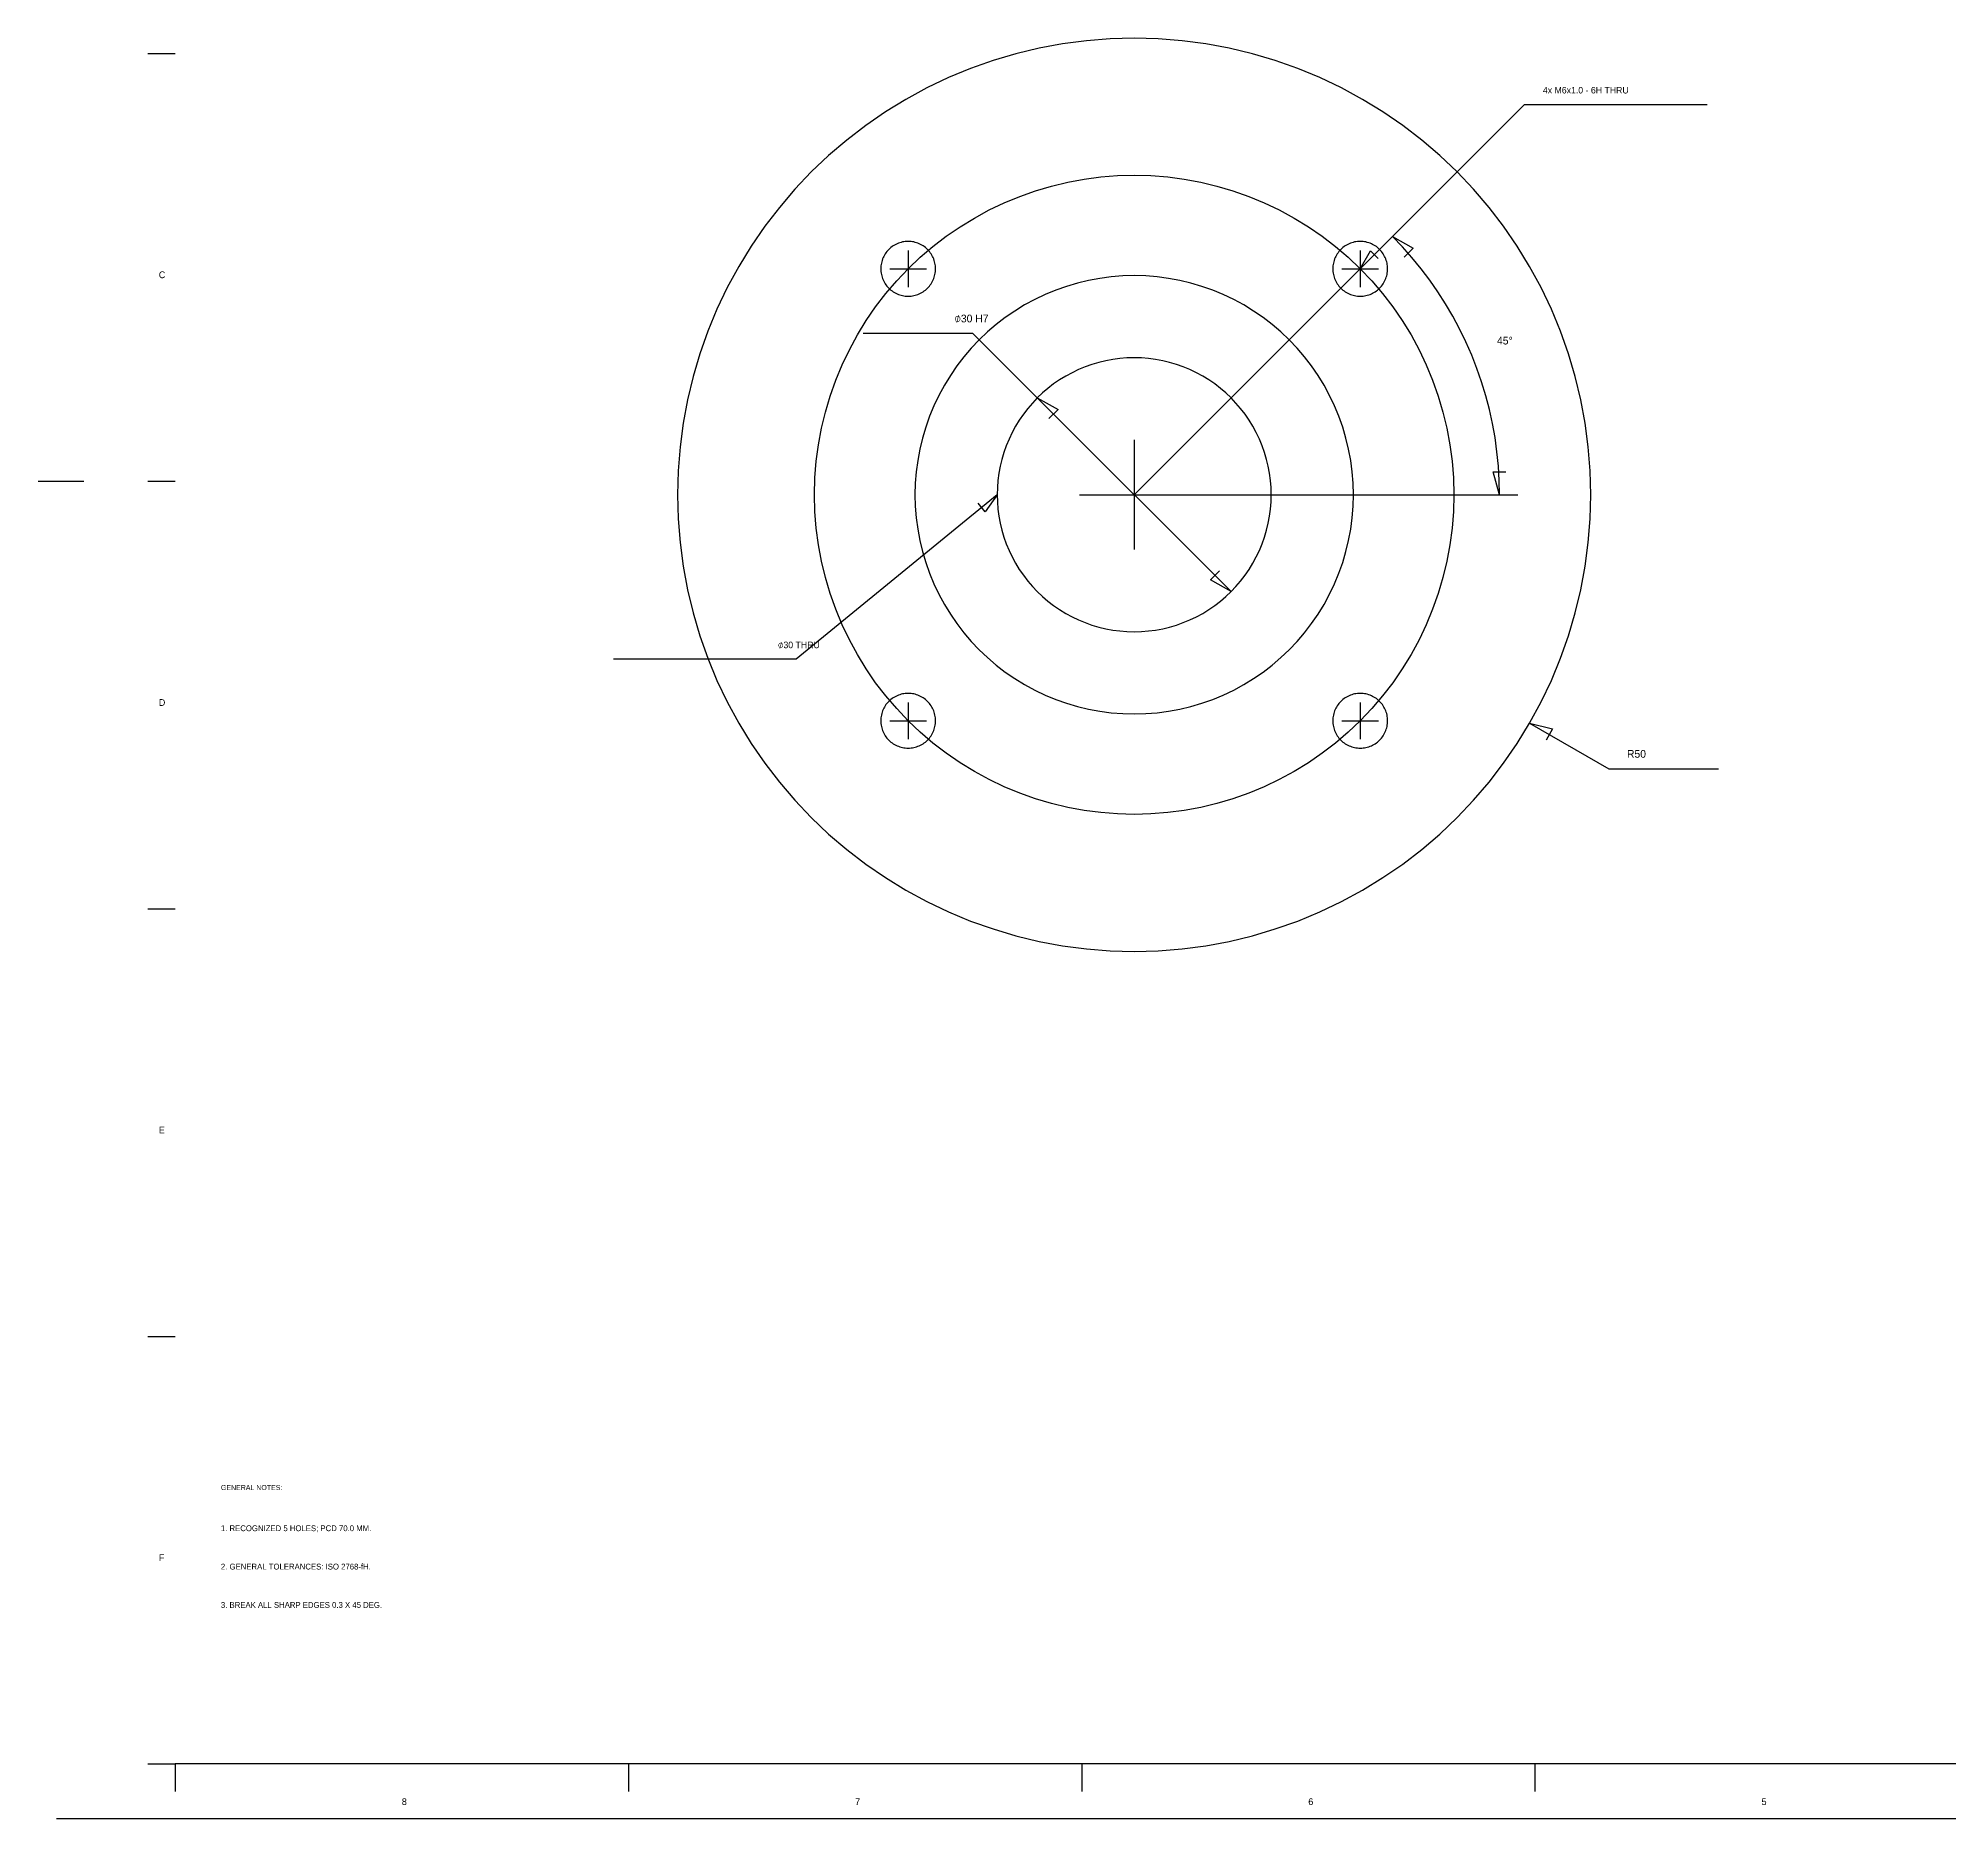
# Model space of a CAD drawing. Header units: metres. Extents: x 0 to 2388, y -826 to 297.
# Drawn here: x 0 to 791, y -818 to -81 of the extents above; entities that cross this region are included whole.
import ezdxf

# ---------------------------------------------------------------- set-up
doc = ezdxf.new("R2010")
doc.units = ezdxf.units.M
for name, color, linetype in [('ANNOTATIONS', 3, 'CONTINUOUS'), ('BORDER', 7, 'CONTINUOUS'), ('CENTER', 4, 'Continuous'), ('DIMENSIONS', 2, 'CONTINUOUS'), ('TITLE_BLOCK', 7, 'CONTINUOUS'), ('VISIBLE', 7, 'CONTINUOUS')]:
    doc.layers.add(name, color=color, linetype=linetype)

msp = doc.modelspace()

# ---------------------------------------------------------------- linework, layer by layer
at = {"layer": 'BORDER'}
for p, q in [((45.35, -87.26), (56.69, -87.26)), ((0, -264.26), (18.9, -264.26)), ((45.35, -264.26), (56.69, -264.26)), ((45.35, -441.26), (56.69, -441.26)), ((45.35, -618.29), (56.69, -618.29)), ((45.35, -795.28), (56.69, -795.28)), ((1557.17, -795.28), (56.69, -795.28)), ((56.69, -795.28), (56.69, -806.62)), ((244.23, -795.28), (244.23, -806.62)), ((431.81, -795.28), (431.81, -806.62)), ((619.39, -795.28), (619.39, -806.62)), ((1579.84, -817.96), (7.56, -817.96))]:
    msp.add_line(p, q, dxfattribs=at)
at = {"layer": 'CENTER'}
for p, q in [((412.68, -144.11), (419.31, -142.15)), ((419.31, -142.15), (426.02, -140.54)), ((426.02, -140.54), (432.82, -139.28)), ((432.82, -139.28), (439.68, -138.37)), ((439.68, -138.37), (446.59, -137.83)), ((446.59, -137.83), (453.54, -137.65)), ((453.54, -137.65), (460.49, -137.83)), ((460.49, -137.83), (467.41, -138.37)), ((467.41, -138.37), (474.27, -139.28)), ((474.27, -139.28), (481.06, -140.54)), ((481.06, -140.54), (487.78, -142.15)), ((487.78, -142.15), (494.4, -144.11)), ((393.51, -152.05), (399.77, -149.07)), ((399.77, -149.07), (406.17, -146.42)), ((406.17, -146.42), (412.68, -144.11)), ((494.4, -144.11), (500.92, -146.42)), ((500.92, -146.42), (507.31, -149.07)), ((507.31, -149.07), (513.57, -152.05)), ((381.47, -159), (387.4, -155.37)), ((387.4, -155.37), (393.51, -152.05)), ((513.57, -152.05), (519.69, -155.37)), ((519.69, -155.37), (525.61, -159)), ((370.27, -167.15), (375.76, -162.93)), ((375.76, -162.93), (381.47, -159)), ((525.61, -159), (531.33, -162.93)), ((531.33, -162.93), (536.82, -167.15)), ((360, -168.83), (360, -183.95)), ((360.01, -176.39), (365.02, -171.64)), ((365.02, -171.64), (370.27, -167.15)), ((536.82, -167.15), (542.07, -171.64)), ((542.07, -171.64), (547.08, -176.39)), ((547.09, -168.83), (547.09, -183.95)), ((350.76, -186.66), (355.25, -181.4)), ((352.44, -176.39), (367.56, -176.39)), ((355.25, -181.4), (360.01, -176.39)), ((539.53, -176.39), (554.65, -176.39)), ((547.08, -176.39), (551.84, -181.4)), ((551.84, -181.4), (556.33, -186.66)), ((346.55, -192.15), (350.76, -186.66)), ((556.33, -186.66), (560.54, -192.15)), ((342.62, -197.86), (346.55, -192.15)), ((560.54, -192.15), (564.47, -197.86)), ((335.67, -209.9), (338.98, -203.79)), ((338.98, -203.79), (342.62, -197.86)), ((564.47, -197.86), (568.1, -203.79)), ((568.1, -203.79), (571.42, -209.9)), ((332.68, -216.16), (335.67, -209.9)), ((571.42, -209.9), (574.41, -216.16)), ((330.03, -222.55), (332.68, -216.16)), ((574.41, -216.16), (577.05, -222.55)), ((325.77, -235.69), (327.73, -229.07)), ((327.73, -229.07), (330.03, -222.55)), ((577.05, -222.55), (579.36, -229.07)), ((579.36, -229.07), (581.32, -235.69)), ((324.15, -242.41), (325.77, -235.69)), ((581.32, -235.69), (582.93, -242.41)), ((322.89, -249.2), (324.15, -242.41)), ((582.93, -242.41), (584.19, -249.2)), ((321.99, -256.07), (322.89, -249.2)), ((453.54, -247.25), (453.54, -292.61)), ((584.19, -249.2), (585.1, -256.07)), ((321.44, -262.98), (321.99, -256.07)), ((585.1, -256.07), (585.64, -262.98)), ((321.26, -269.93), (321.44, -262.98)), ((585.64, -262.98), (585.83, -269.93)), ((321.44, -276.88), (321.26, -269.93)), ((430.87, -269.93), (476.22, -269.93)), ((585.83, -269.93), (585.64, -276.88)), ((321.99, -283.79), (321.44, -276.88)), ((322.89, -290.66), (321.99, -283.79)), ((585.1, -283.79), (584.19, -290.66)), ((585.64, -276.88), (585.1, -283.79)), ((324.15, -297.45), (322.89, -290.66)), ((584.19, -290.66), (582.93, -297.45)), ((325.77, -304.17), (324.15, -297.45)), ((582.93, -297.45), (581.32, -304.17)), ((327.73, -310.79), (325.77, -304.17)), ((581.32, -304.17), (579.36, -310.79)), ((330.03, -317.31), (327.73, -310.79)), ((579.36, -310.79), (577.05, -317.31)), ((332.68, -323.7), (330.03, -317.31)), ((335.67, -329.96), (332.68, -323.7)), ((574.41, -323.7), (571.42, -329.96)), ((577.05, -317.31), (574.41, -323.7)), ((338.98, -336.07), (335.67, -329.96)), ((571.42, -329.96), (568.1, -336.07)), ((342.62, -342), (338.98, -336.07)), ((568.1, -336.07), (564.47, -342)), ((346.55, -347.71), (342.62, -342)), ((350.76, -353.2), (346.55, -347.71)), ((560.54, -347.71), (556.33, -353.2)), ((564.47, -342), (560.54, -347.71)), ((355.25, -358.46), (350.76, -353.2)), ((360, -355.91), (360, -371.03)), ((547.09, -355.91), (547.09, -371.03)), ((556.33, -353.2), (551.84, -358.46)), ((352.44, -363.47), (367.56, -363.47)), ((360.01, -363.47), (355.25, -358.46)), ((365.02, -368.22), (360.01, -363.47)), ((539.53, -363.47), (554.65, -363.47)), ((547.08, -363.47), (542.07, -368.22)), ((551.84, -358.46), (547.08, -363.47)), ((370.27, -372.71), (365.02, -368.22)), ((542.07, -368.22), (536.82, -372.71)), ((375.76, -376.93), (370.27, -372.71)), ((381.47, -380.86), (375.76, -376.93)), ((531.33, -376.93), (525.61, -380.86)), ((536.82, -372.71), (531.33, -376.93)), ((387.4, -384.49), (381.47, -380.86)), ((393.51, -387.81), (387.4, -384.49)), ((519.69, -384.49), (513.57, -387.81)), ((525.61, -380.86), (519.69, -384.49)), ((399.77, -390.79), (393.51, -387.81)), ((406.17, -393.44), (399.77, -390.79)), ((412.68, -395.74), (406.17, -393.44)), ((500.92, -393.44), (494.4, -395.74)), ((507.31, -390.79), (500.92, -393.44)), ((513.57, -387.81), (507.31, -390.79)), ((419.31, -397.71), (412.68, -395.74)), ((426.02, -399.32), (419.31, -397.71)), ((432.82, -400.58), (426.02, -399.32)), ((439.68, -401.48), (432.82, -400.58)), ((446.59, -402.03), (439.68, -401.48)), ((453.54, -402.21), (446.59, -402.03)), ((460.49, -402.03), (453.54, -402.21)), ((467.41, -401.48), (460.49, -402.03)), ((474.27, -400.58), (467.41, -401.48)), ((481.06, -399.32), (474.27, -400.58)), ((487.78, -397.71), (481.06, -399.32)), ((494.4, -395.74), (487.78, -397.71))]:
    msp.add_line(p, q, dxfattribs=at)
at = {"layer": 'DIMENSIONS'}
for p, q in [((547.09, -176.39), (615.12, -108.35)), ((615.12, -108.35), (690.71, -108.35)), ((453.54, -269.93), (565.8, -157.68)), ((564.55, -167.33), (560.43, -163.04)), ((560.43, -163.04), (569.01, -167.84)), ((547.09, -176.39), (551.36, -168.9)), ((551.36, -168.9), (554.57, -172.12)), ((568.5, -171.77), (564.55, -167.33)), ((569.01, -167.84), (565.27, -171.59)), ((572.26, -176.36), (568.5, -171.77)), ((575.84, -181.09), (572.26, -176.36)), ((579.23, -185.95), (575.84, -181.09)), ((582.43, -190.94), (579.23, -185.95)), ((585.43, -196.05), (582.43, -190.94)), ((588.23, -201.29), (585.43, -196.05)), ((386.72, -203.11), (341.37, -203.11)), ((413.44, -229.83), (386.72, -203.11)), ((590.82, -206.63), (588.23, -201.29)), ((593.21, -212.08), (590.82, -206.63)), ((595.38, -217.62), (593.21, -212.08)), ((597.32, -223.23), (595.38, -217.62)), ((599.05, -228.91), (597.32, -223.23)), ((600.54, -234.65), (599.05, -228.91)), ((493.64, -310.03), (413.44, -229.83)), ((413.44, -229.83), (422.02, -234.67)), ((422.02, -234.67), (418.28, -238.41)), ((601.81, -240.44), (600.54, -234.65)), ((602.86, -246.27), (601.81, -240.44)), ((603.67, -252.15), (602.86, -246.27)), ((604.25, -258.05), (603.67, -252.15)), ((604.72, -269.93), (602.08, -260.48)), ((602.08, -260.48), (607.37, -260.48)), ((604.61, -263.98), (604.25, -258.05)), ((604.72, -269.93), (604.61, -263.98)), ((396.85, -269.93), (313.7, -337.96)), ((391.86, -276.96), (388.99, -273.44)), ((396.85, -269.93), (391.86, -276.96)), ((453.54, -269.93), (612.28, -269.93)), ((485.06, -305.19), (488.81, -301.45)), ((493.64, -310.03), (485.06, -305.19)), ((313.7, -337.96), (238.11, -337.96)), ((617.2, -364.42), (649.93, -383.32)), ((617.2, -364.42), (626.72, -366.84)), ((626.72, -366.84), (624.08, -371.45)), ((649.93, -383.32), (695.28, -383.32))]:
    msp.add_line(p, q, dxfattribs=at)
at = {"layer": 'VISIBLE'}
for p, q in [((414.23, -85.09), (404.63, -87.39)), ((423.94, -83.29), (414.23, -85.09)), ((433.74, -81.99), (423.94, -83.29)), ((443.61, -81.21), (433.74, -81.99)), ((453.54, -80.95), (443.61, -81.21)), ((463.47, -81.21), (453.54, -80.95)), ((473.35, -81.99), (463.47, -81.21)), ((483.15, -83.29), (473.35, -81.99)), ((492.86, -85.09), (483.15, -83.29)), ((502.45, -87.39), (492.86, -85.09)), ((385.86, -93.49), (376.73, -97.27)), ((395.17, -90.19), (385.86, -93.49)), ((404.63, -87.39), (395.17, -90.19)), ((511.92, -90.19), (502.45, -87.39)), ((521.22, -93.49), (511.92, -90.19)), ((530.36, -97.27), (521.22, -93.49)), ((367.79, -101.53), (359.06, -106.27)), ((376.73, -97.27), (367.79, -101.53)), ((539.3, -101.53), (530.36, -97.27)), ((548.03, -106.27), (539.3, -101.53)), ((359.06, -106.27), (350.59, -111.46)), ((556.5, -111.46), (548.03, -106.27)), ((342.42, -117.08), (334.58, -123.1)), ((350.59, -111.46), (342.42, -117.08)), ((564.66, -117.08), (556.5, -111.46)), ((572.51, -123.1), (564.66, -117.08)), ((334.58, -123.1), (327.07, -129.51)), ((580.01, -129.51), (572.51, -123.1)), ((327.07, -129.51), (319.92, -136.3)), ((587.17, -136.3), (580.01, -129.51)), ((319.92, -136.3), (313.12, -143.46)), ((593.96, -143.46), (587.17, -136.3)), ((313.12, -143.46), (306.71, -150.97)), ((600.38, -150.97), (593.96, -143.46)), ((306.71, -150.97), (300.69, -158.81)), ((606.4, -158.81), (600.38, -150.97)), ((300.69, -158.81), (295.08, -166.97)), ((355.4, -166.03), (354.86, -166.29)), ((355.94, -165.8), (355.4, -166.03)), ((356.5, -165.61), (355.94, -165.8)), ((357.07, -165.44), (356.5, -165.61)), ((357.65, -165.3), (357.07, -165.44)), ((358.23, -165.19), (357.65, -165.3)), ((358.82, -165.11), (358.23, -165.19)), ((359.41, -165.07), (358.82, -165.11)), ((360, -165.05), (359.41, -165.07)), ((360.6, -165.07), (360, -165.05)), ((361.19, -165.11), (360.6, -165.07)), ((361.78, -165.19), (361.19, -165.11)), ((362.36, -165.3), (361.78, -165.19)), ((362.94, -165.44), (362.36, -165.3)), ((363.51, -165.61), (362.94, -165.44)), ((364.07, -165.8), (363.51, -165.61)), ((364.61, -166.03), (364.07, -165.8)), ((365.15, -166.29), (364.61, -166.03)), ((542.47, -166.03), (541.94, -166.29)), ((543.02, -165.8), (542.47, -166.03)), ((543.58, -165.61), (543.02, -165.8)), ((544.15, -165.44), (543.58, -165.61)), ((544.72, -165.3), (544.15, -165.44)), ((545.31, -165.19), (544.72, -165.3)), ((545.89, -165.11), (545.31, -165.19)), ((546.49, -165.07), (545.89, -165.11)), ((547.08, -165.05), (546.49, -165.07)), ((547.68, -165.07), (547.08, -165.05)), ((548.27, -165.11), (547.68, -165.07)), ((548.86, -165.19), (548.27, -165.11)), ((549.44, -165.3), (548.86, -165.19)), ((550.02, -165.44), (549.44, -165.3)), ((550.58, -165.61), (550.02, -165.44)), ((551.14, -165.8), (550.58, -165.61)), ((551.69, -166.03), (551.14, -165.8)), ((552.23, -166.29), (551.69, -166.03)), ((612.01, -166.97), (606.4, -158.81)), ((295.08, -166.97), (289.89, -175.44)), ((348.91, -174.03), (348.81, -174.61)), ((349.05, -173.46), (348.91, -174.03)), ((349.22, -172.89), (349.05, -173.46)), ((349.42, -172.33), (349.22, -172.89)), ((349.65, -171.78), (349.42, -172.33)), ((349.9, -171.25), (349.65, -171.78)), ((350.19, -170.72), (349.9, -171.25)), ((350.5, -170.21), (350.19, -170.72)), ((350.83, -169.72), (350.5, -170.21)), ((351.19, -169.25), (350.83, -169.72)), ((351.58, -168.8), (351.19, -169.25)), ((351.99, -168.37), (351.58, -168.8)), ((352.42, -167.97), (351.99, -168.37)), ((352.87, -167.58), (352.42, -167.97)), ((353.34, -167.22), (352.87, -167.58)), ((353.83, -166.88), (353.34, -167.22)), ((354.34, -166.57), (353.83, -166.88)), ((354.86, -166.29), (354.34, -166.57)), ((365.67, -166.57), (365.15, -166.29)), ((366.18, -166.88), (365.67, -166.57)), ((366.67, -167.22), (366.18, -166.88)), ((367.14, -167.58), (366.67, -167.22)), ((367.59, -167.97), (367.14, -167.58)), ((368.02, -168.37), (367.59, -167.97)), ((368.43, -168.8), (368.02, -168.37)), ((368.81, -169.25), (368.43, -168.8)), ((369.18, -169.72), (368.81, -169.25)), ((369.51, -170.21), (369.18, -169.72)), ((369.82, -170.72), (369.51, -170.21)), ((370.11, -171.25), (369.82, -170.72)), ((370.36, -171.78), (370.11, -171.25)), ((370.59, -172.33), (370.36, -171.78)), ((370.79, -172.89), (370.59, -172.33)), ((370.96, -173.46), (370.79, -172.89)), ((371.1, -174.03), (370.96, -173.46)), ((371.2, -174.61), (371.1, -174.03)), ((535.99, -174.03), (535.88, -174.61)), ((536.13, -173.46), (535.99, -174.03)), ((536.3, -172.89), (536.13, -173.46)), ((536.5, -172.33), (536.3, -172.89)), ((536.72, -171.78), (536.5, -172.33)), ((536.98, -171.25), (536.72, -171.78)), ((537.26, -170.72), (536.98, -171.25)), ((537.57, -170.21), (537.26, -170.72)), ((537.91, -169.72), (537.57, -170.21)), ((538.27, -169.25), (537.91, -169.72)), ((538.66, -168.8), (538.27, -169.25)), ((539.06, -168.37), (538.66, -168.8)), ((539.49, -167.97), (539.06, -168.37)), ((539.94, -167.58), (539.49, -167.97)), ((540.41, -167.22), (539.94, -167.58)), ((540.9, -166.88), (540.41, -167.22)), ((541.41, -166.57), (540.9, -166.88)), ((541.94, -166.29), (541.41, -166.57)), ((552.75, -166.57), (552.23, -166.29)), ((553.26, -166.88), (552.75, -166.57)), ((553.75, -167.22), (553.26, -166.88)), ((554.22, -167.58), (553.75, -167.22)), ((554.67, -167.97), (554.22, -167.58)), ((555.1, -168.37), (554.67, -167.97)), ((555.51, -168.8), (555.1, -168.37)), ((555.89, -169.25), (555.51, -168.8)), ((556.25, -169.72), (555.89, -169.25)), ((556.59, -170.21), (556.25, -169.72)), ((556.9, -170.72), (556.59, -170.21)), ((557.19, -171.25), (556.9, -170.72)), ((557.44, -171.78), (557.19, -171.25)), ((557.67, -172.33), (557.44, -171.78)), ((557.87, -172.89), (557.67, -172.33)), ((558.03, -173.46), (557.87, -172.89)), ((558.17, -174.03), (558.03, -173.46)), ((558.28, -174.61), (558.17, -174.03)), ((617.2, -175.44), (612.01, -166.97)), ((289.89, -175.44), (285.15, -184.17)), ((348.68, -175.8), (348.67, -176.39)), ((348.67, -176.39), (348.68, -176.99)), ((348.73, -175.2), (348.68, -175.8)), ((348.68, -176.99), (348.73, -177.58)), ((348.81, -174.61), (348.73, -175.2)), ((348.73, -177.58), (348.81, -178.17)), ((348.81, -178.17), (348.91, -178.75)), ((348.91, -178.75), (349.05, -179.33)), ((349.05, -179.33), (349.22, -179.89)), ((349.22, -179.89), (349.42, -180.45)), ((349.42, -180.45), (349.65, -181)), ((349.65, -181), (349.9, -181.54)), ((349.9, -181.54), (350.19, -182.06)), ((369.82, -182.06), (370.11, -181.54)), ((370.11, -181.54), (370.36, -181)), ((370.36, -181), (370.59, -180.45)), ((370.59, -180.45), (370.79, -179.89)), ((370.79, -179.89), (370.96, -179.33)), ((370.96, -179.33), (371.1, -178.75)), ((371.1, -178.75), (371.2, -178.17)), ((371.28, -175.2), (371.2, -174.61)), ((371.2, -178.17), (371.28, -177.58)), ((371.33, -175.8), (371.28, -175.2)), ((371.28, -177.58), (371.33, -176.99)), ((371.34, -176.39), (371.33, -175.8)), ((371.33, -176.99), (371.34, -176.39)), ((434.67, -181.21), (430.07, -182.31)), ((439.33, -180.34), (434.67, -181.21)), ((444.04, -179.72), (439.33, -180.34)), ((448.78, -179.35), (444.04, -179.72)), ((453.54, -179.22), (448.78, -179.35)), ((458.31, -179.35), (453.54, -179.22)), ((463.05, -179.72), (458.31, -179.35)), ((467.76, -180.34), (463.05, -179.72)), ((472.42, -181.21), (467.76, -180.34)), ((477.02, -182.31), (472.42, -181.21)), ((535.76, -175.8), (535.74, -176.39)), ((535.74, -176.39), (535.76, -176.99)), ((535.81, -175.2), (535.76, -175.8)), ((535.76, -176.99), (535.81, -177.58)), ((535.88, -174.61), (535.81, -175.2)), ((535.81, -177.58), (535.88, -178.17)), ((535.88, -178.17), (535.99, -178.75)), ((535.99, -178.75), (536.13, -179.33)), ((536.13, -179.33), (536.3, -179.89)), ((536.3, -179.89), (536.5, -180.45)), ((536.5, -180.45), (536.72, -181)), ((536.72, -181), (536.98, -181.54)), ((536.98, -181.54), (537.26, -182.06)), ((556.9, -182.06), (557.19, -181.54)), ((557.19, -181.54), (557.44, -181)), ((557.44, -181), (557.67, -180.45)), ((557.67, -180.45), (557.87, -179.89)), ((557.87, -179.89), (558.03, -179.33)), ((558.03, -179.33), (558.17, -178.75)), ((558.17, -178.75), (558.28, -178.17)), ((558.36, -175.2), (558.28, -174.61)), ((558.28, -178.17), (558.36, -177.58)), ((558.41, -175.8), (558.36, -175.2)), ((558.36, -177.58), (558.41, -176.99)), ((558.42, -176.39), (558.41, -175.8)), ((558.41, -176.99), (558.42, -176.39)), ((621.94, -184.17), (617.2, -175.44)), ((285.15, -184.17), (280.88, -193.11)), ((350.19, -182.06), (350.5, -182.57)), ((350.5, -182.57), (350.83, -183.06)), ((350.83, -183.06), (351.19, -183.53)), ((351.19, -183.53), (351.58, -183.98)), ((351.58, -183.98), (351.99, -184.41)), ((351.99, -184.41), (352.42, -184.82)), ((352.42, -184.82), (352.87, -185.2)), ((352.87, -185.2), (353.34, -185.56)), ((353.34, -185.56), (353.83, -185.9)), ((353.83, -185.9), (354.34, -186.21)), ((354.34, -186.21), (354.86, -186.49)), ((354.86, -186.49), (355.4, -186.75)), ((355.4, -186.75), (355.94, -186.98)), ((355.94, -186.98), (356.5, -187.17)), ((356.5, -187.17), (357.07, -187.34)), ((357.07, -187.34), (357.65, -187.48)), ((357.65, -187.48), (358.23, -187.59)), ((358.23, -187.59), (358.82, -187.67)), ((358.82, -187.67), (359.41, -187.71)), ((359.41, -187.71), (360, -187.73)), ((360, -187.73), (360.6, -187.71)), ((360.6, -187.71), (361.19, -187.67)), ((361.19, -187.67), (361.78, -187.59)), ((361.78, -187.59), (362.36, -187.48)), ((362.36, -187.48), (362.94, -187.34)), ((362.94, -187.34), (363.51, -187.17)), ((363.51, -187.17), (364.07, -186.98)), ((364.07, -186.98), (364.61, -186.75)), ((364.61, -186.75), (365.15, -186.49)), ((365.15, -186.49), (365.67, -186.21)), ((365.67, -186.21), (366.18, -185.9)), ((366.18, -185.9), (366.67, -185.56)), ((366.67, -185.56), (367.14, -185.2)), ((367.14, -185.2), (367.59, -184.82)), ((367.59, -184.82), (368.02, -184.41)), ((368.02, -184.41), (368.43, -183.98)), ((368.43, -183.98), (368.81, -183.53)), ((368.81, -183.53), (369.18, -183.06)), ((369.18, -183.06), (369.51, -182.57)), ((369.51, -182.57), (369.82, -182.06)), ((412.38, -189.1), (408.19, -191.37)), ((416.67, -187.05), (412.38, -189.1)), ((421.06, -185.24), (416.67, -187.05)), ((425.53, -183.66), (421.06, -185.24)), ((430.07, -182.31), (425.53, -183.66)), ((481.56, -183.66), (477.02, -182.31)), ((486.03, -185.24), (481.56, -183.66)), ((490.41, -187.05), (486.03, -185.24)), ((494.71, -189.1), (490.41, -187.05)), ((498.9, -191.37), (494.71, -189.1)), ((537.26, -182.06), (537.57, -182.57)), ((537.57, -182.57), (537.91, -183.06)), ((537.91, -183.06), (538.27, -183.53)), ((538.27, -183.53), (538.66, -183.98)), ((538.66, -183.98), (539.06, -184.41)), ((539.06, -184.41), (539.49, -184.82)), ((539.49, -184.82), (539.94, -185.2)), ((539.94, -185.2), (540.41, -185.56)), ((540.41, -185.56), (540.9, -185.9)), ((540.9, -185.9), (541.41, -186.21)), ((541.41, -186.21), (541.94, -186.49)), ((541.94, -186.49), (542.47, -186.75)), ((542.47, -186.75), (543.02, -186.98)), ((543.02, -186.98), (543.58, -187.17)), ((543.58, -187.17), (544.15, -187.34)), ((544.15, -187.34), (544.72, -187.48)), ((544.72, -187.48), (545.31, -187.59)), ((545.31, -187.59), (545.89, -187.67)), ((545.89, -187.67), (546.49, -187.71)), ((546.49, -187.71), (547.08, -187.73)), ((547.08, -187.73), (547.68, -187.71)), ((547.68, -187.71), (548.27, -187.67)), ((548.27, -187.67), (548.86, -187.59)), ((548.86, -187.59), (549.44, -187.48)), ((549.44, -187.48), (550.02, -187.34)), ((550.02, -187.34), (550.58, -187.17)), ((550.58, -187.17), (551.14, -186.98)), ((551.14, -186.98), (551.69, -186.75)), ((551.69, -186.75), (552.23, -186.49)), ((552.23, -186.49), (552.75, -186.21)), ((552.75, -186.21), (553.26, -185.9)), ((553.26, -185.9), (553.75, -185.56)), ((553.75, -185.56), (554.22, -185.2)), ((554.22, -185.2), (554.67, -184.82)), ((554.67, -184.82), (555.1, -184.41)), ((555.1, -184.41), (555.51, -183.98)), ((555.51, -183.98), (555.89, -183.53)), ((555.89, -183.53), (556.25, -183.06)), ((556.25, -183.06), (556.59, -182.57)), ((556.59, -182.57), (556.9, -182.06)), ((626.2, -193.11), (621.94, -184.17)), ((280.88, -193.11), (277.1, -202.25)), ((400.21, -196.56), (396.44, -199.45)), ((404.12, -193.87), (400.21, -196.56)), ((408.19, -191.37), (404.12, -193.87)), ((502.96, -193.87), (498.9, -191.37)), ((506.88, -196.56), (502.96, -193.87)), ((510.65, -199.45), (506.88, -196.56)), ((629.98, -202.25), (626.2, -193.11)), ((277.1, -202.25), (273.81, -211.56)), ((392.84, -202.53), (389.4, -205.79)), ((396.44, -199.45), (392.84, -202.53)), ((514.25, -202.53), (510.65, -199.45)), ((517.68, -205.79), (514.25, -202.53)), ((633.28, -211.56), (629.98, -202.25)), ((273.81, -211.56), (271.01, -221.02)), ((383.06, -212.83), (380.17, -216.59)), ((386.14, -209.22), (383.06, -212.83)), ((389.4, -205.79), (386.14, -209.22)), ((447.6, -213.55), (444.66, -213.94)), ((450.56, -213.31), (447.6, -213.55)), ((453.54, -213.24), (450.56, -213.31)), ((456.52, -213.31), (453.54, -213.24)), ((459.49, -213.55), (456.52, -213.31)), ((462.43, -213.94), (459.49, -213.55)), ((520.94, -209.22), (517.68, -205.79)), ((524.02, -212.83), (520.94, -209.22)), ((526.91, -216.59), (524.02, -212.83)), ((636.08, -221.02), (633.28, -211.56)), ((271.01, -221.02), (268.7, -230.61)), ((377.48, -220.51), (374.99, -224.58)), ((380.17, -216.59), (377.48, -220.51)), ((425.2, -220.83), (422.66, -222.39)), ((427.82, -219.41), (425.2, -220.83)), ((430.5, -218.13), (427.82, -219.41)), ((433.24, -217), (430.5, -218.13)), ((436.03, -216.01), (433.24, -217)), ((438.87, -215.17), (436.03, -216.01)), ((441.75, -214.48), (438.87, -215.17)), ((444.66, -213.94), (441.75, -214.48)), ((465.34, -214.48), (462.43, -213.94)), ((468.22, -215.17), (465.34, -214.48)), ((471.06, -216.01), (468.22, -215.17)), ((473.85, -217), (471.06, -216.01)), ((476.59, -218.13), (473.85, -217)), ((479.27, -219.41), (476.59, -218.13)), ((481.89, -220.83), (479.27, -219.41)), ((484.43, -222.39), (481.89, -220.83)), ((529.61, -220.51), (526.91, -216.59)), ((532.1, -224.58), (529.61, -220.51)), ((638.38, -230.61), (636.08, -221.02)), ((372.71, -228.77), (370.67, -233.06)), ((374.99, -224.58), (372.71, -228.77)), ((415.6, -227.8), (413.46, -229.84)), ((417.85, -225.88), (415.6, -227.8)), ((420.21, -224.07), (417.85, -225.88)), ((422.66, -222.39), (420.21, -224.07)), ((486.88, -224.07), (484.43, -222.39)), ((489.23, -225.88), (486.88, -224.07)), ((491.48, -227.8), (489.23, -225.88)), ((493.63, -229.84), (491.48, -227.8)), ((534.37, -228.77), (532.1, -224.58)), ((536.42, -233.06), (534.37, -228.77)), ((268.7, -230.61), (266.9, -240.32)), ((370.67, -233.06), (368.85, -237.44)), ((407.69, -236.59), (406, -239.04)), ((409.49, -234.24), (407.69, -236.59)), ((411.42, -231.99), (409.49, -234.24)), ((413.46, -229.84), (411.42, -231.99)), ((495.67, -231.99), (493.63, -229.84)), ((497.59, -234.24), (495.67, -231.99)), ((499.4, -236.59), (497.59, -234.24)), ((501.08, -239.04), (499.4, -236.59)), ((538.24, -237.44), (536.42, -233.06)), ((640.19, -240.32), (638.38, -230.61)), ((266.9, -240.32), (265.61, -250.12)), ((367.27, -241.91), (365.93, -246.45)), ((368.85, -237.44), (367.27, -241.91)), ((403.02, -244.2), (401.75, -246.88)), ((404.45, -241.58), (403.02, -244.2)), ((406, -239.04), (404.45, -241.58)), ((502.64, -241.58), (501.08, -239.04)), ((504.06, -244.2), (502.64, -241.58)), ((505.34, -246.88), (504.06, -244.2)), ((539.82, -241.91), (538.24, -237.44)), ((541.16, -246.45), (539.82, -241.91)), ((641.48, -250.12), (640.19, -240.32)), ((265.61, -250.12), (264.83, -260)), ((364.82, -251.06), (363.96, -255.72)), ((365.93, -246.45), (364.82, -251.06)), ((399.62, -252.42), (398.78, -255.26)), ((400.61, -249.63), (399.62, -252.42)), ((401.75, -246.88), (400.61, -249.63)), ((506.48, -249.63), (505.34, -246.88)), ((507.46, -252.42), (506.48, -249.63)), ((508.3, -255.26), (507.46, -252.42)), ((542.27, -251.06), (541.16, -246.45)), ((543.13, -255.72), (542.27, -251.06)), ((642.26, -260), (641.48, -250.12)), ((264.83, -260), (264.57, -269.93)), ((363.33, -260.42), (362.96, -265.16)), ((363.96, -255.72), (363.33, -260.42)), ((397.55, -261.05), (397.16, -263.99)), ((398.09, -258.13), (397.55, -261.05)), ((398.78, -255.26), (398.09, -258.13)), ((509, -258.13), (508.3, -255.26)), ((509.54, -261.05), (509, -258.13)), ((509.92, -263.99), (509.54, -261.05)), ((543.75, -260.42), (543.13, -255.72)), ((544.13, -265.16), (543.75, -260.42)), ((642.52, -269.93), (642.26, -260)), ((362.96, -265.16), (362.83, -269.93)), ((396.93, -266.95), (396.85, -269.93)), ((397.16, -263.99), (396.93, -266.95)), ((510.16, -266.95), (509.92, -263.99)), ((510.24, -269.93), (510.16, -266.95)), ((544.25, -269.93), (544.13, -265.16)), ((264.57, -269.93), (264.83, -279.86)), ((362.83, -269.93), (362.96, -274.7)), ((362.96, -274.7), (363.33, -279.44)), ((396.85, -269.93), (396.93, -272.91)), ((396.93, -272.91), (397.16, -275.87)), ((397.16, -275.87), (397.55, -278.81)), ((509.54, -278.81), (509.92, -275.87)), ((509.92, -275.87), (510.16, -272.91)), ((510.16, -272.91), (510.24, -269.93)), ((543.75, -279.44), (544.13, -274.7)), ((544.13, -274.7), (544.25, -269.93)), ((642.26, -279.86), (642.52, -269.93)), ((264.83, -279.86), (265.61, -289.74)), ((363.33, -279.44), (363.96, -284.14)), ((363.96, -284.14), (364.82, -288.8)), ((397.55, -278.81), (398.09, -281.72)), ((398.09, -281.72), (398.78, -284.6)), ((398.78, -284.6), (399.62, -287.44)), ((507.46, -287.44), (508.3, -284.6)), ((508.3, -284.6), (509, -281.72)), ((509, -281.72), (509.54, -278.81)), ((542.27, -288.8), (543.13, -284.14)), ((543.13, -284.14), (543.75, -279.44)), ((641.48, -289.74), (642.26, -279.86)), ((265.61, -289.74), (266.9, -299.54)), ((364.82, -288.8), (365.93, -293.41)), ((399.62, -287.44), (400.61, -290.23)), ((400.61, -290.23), (401.75, -292.97)), ((505.34, -292.97), (506.48, -290.23)), ((506.48, -290.23), (507.46, -287.44)), ((541.16, -293.41), (542.27, -288.8)), ((640.19, -299.54), (641.48, -289.74)), ((266.9, -299.54), (268.7, -309.25)), ((365.93, -293.41), (367.27, -297.95)), ((367.27, -297.95), (368.85, -302.42)), ((401.75, -292.97), (403.02, -295.66)), ((403.02, -295.66), (404.45, -298.28)), ((404.45, -298.28), (406, -300.82)), ((501.08, -300.82), (502.64, -298.28)), ((502.64, -298.28), (504.06, -295.66)), ((504.06, -295.66), (505.34, -292.97)), ((538.24, -302.42), (539.82, -297.95)), ((539.82, -297.95), (541.16, -293.41)), ((638.38, -309.25), (640.19, -299.54)), ((368.85, -302.42), (370.67, -306.8)), ((370.67, -306.8), (372.71, -311.09)), ((406, -300.82), (407.69, -303.27)), ((407.69, -303.27), (409.49, -305.62)), ((409.49, -305.62), (411.42, -307.87)), ((411.42, -307.87), (413.46, -310.02)), ((493.63, -310.02), (495.67, -307.87)), ((495.67, -307.87), (497.59, -305.62)), ((497.59, -305.62), (499.4, -303.27)), ((499.4, -303.27), (501.08, -300.82)), ((534.37, -311.09), (536.42, -306.8)), ((536.42, -306.8), (538.24, -302.42)), ((268.7, -309.25), (271.01, -318.84)), ((372.71, -311.09), (374.99, -315.28)), ((374.99, -315.28), (377.48, -319.35)), ((413.46, -310.02), (415.6, -312.06)), ((415.6, -312.06), (417.85, -313.98)), ((417.85, -313.98), (420.21, -315.79)), ((420.21, -315.79), (422.66, -317.47)), ((484.43, -317.47), (486.88, -315.79)), ((486.88, -315.79), (489.23, -313.98)), ((489.23, -313.98), (491.48, -312.06)), ((491.48, -312.06), (493.63, -310.02)), ((529.61, -319.35), (532.1, -315.28)), ((532.1, -315.28), (534.37, -311.09)), ((636.08, -318.84), (638.38, -309.25)), ((271.01, -318.84), (273.81, -328.3)), ((377.48, -319.35), (380.17, -323.27)), ((380.17, -323.27), (383.06, -327.03)), ((422.66, -317.47), (425.2, -319.03)), ((425.2, -319.03), (427.82, -320.45)), ((427.82, -320.45), (430.5, -321.73)), ((430.5, -321.73), (433.24, -322.86)), ((433.24, -322.86), (436.03, -323.85)), ((436.03, -323.85), (438.87, -324.69)), ((468.22, -324.69), (471.06, -323.85)), ((471.06, -323.85), (473.85, -322.86)), ((473.85, -322.86), (476.59, -321.73)), ((476.59, -321.73), (479.27, -320.45)), ((479.27, -320.45), (481.89, -319.03)), ((481.89, -319.03), (484.43, -317.47)), ((524.02, -327.03), (526.91, -323.27)), ((526.91, -323.27), (529.61, -319.35)), ((633.28, -328.3), (636.08, -318.84)), ((273.81, -328.3), (277.1, -337.61)), ((383.06, -327.03), (386.14, -330.63)), ((386.14, -330.63), (389.4, -334.07)), ((438.87, -324.69), (441.75, -325.38)), ((441.75, -325.38), (444.66, -325.92)), ((444.66, -325.92), (447.6, -326.31)), ((447.6, -326.31), (450.56, -326.54)), ((450.56, -326.54), (453.54, -326.62)), ((453.54, -326.62), (456.52, -326.54)), ((456.52, -326.54), (459.49, -326.31)), ((459.49, -326.31), (462.43, -325.92)), ((462.43, -325.92), (465.34, -325.38)), ((465.34, -325.38), (468.22, -324.69)), ((517.68, -334.07), (520.94, -330.63)), ((520.94, -330.63), (524.02, -327.03)), ((629.98, -337.61), (633.28, -328.3)), ((277.1, -337.61), (280.88, -346.74)), ((389.4, -334.07), (392.84, -337.33)), ((392.84, -337.33), (396.44, -340.41)), ((510.65, -340.41), (514.25, -337.33)), ((514.25, -337.33), (517.68, -334.07)), ((626.2, -346.74), (629.98, -337.61)), ((280.88, -346.74), (285.15, -355.69)), ((396.44, -340.41), (400.21, -343.3)), ((400.21, -343.3), (404.12, -345.99)), ((404.12, -345.99), (408.19, -348.49)), ((498.9, -348.49), (502.96, -345.99)), ((502.96, -345.99), (506.88, -343.3)), ((506.88, -343.3), (510.65, -340.41)), ((621.94, -355.69), (626.2, -346.74)), ((285.15, -355.69), (289.89, -364.42)), ((351.58, -355.88), (351.19, -356.33)), ((351.99, -355.45), (351.58, -355.88)), ((352.42, -355.04), (351.99, -355.45)), ((352.87, -354.66), (352.42, -355.04)), ((353.34, -354.3), (352.87, -354.66)), ((353.83, -353.96), (353.34, -354.3)), ((354.34, -353.65), (353.83, -353.96)), ((354.86, -353.36), (354.34, -353.65)), ((355.4, -353.11), (354.86, -353.36)), ((355.94, -352.88), (355.4, -353.11)), ((356.5, -352.68), (355.94, -352.88)), ((357.07, -352.52), (356.5, -352.68)), ((357.65, -352.38), (357.07, -352.52)), ((358.23, -352.27), (357.65, -352.38)), ((358.82, -352.19), (358.23, -352.27)), ((359.41, -352.15), (358.82, -352.19)), ((360, -352.13), (359.41, -352.15)), ((360.6, -352.15), (360, -352.13)), ((361.19, -352.19), (360.6, -352.15)), ((361.78, -352.27), (361.19, -352.19)), ((362.36, -352.38), (361.78, -352.27)), ((362.94, -352.52), (362.36, -352.38)), ((363.51, -352.68), (362.94, -352.52)), ((364.07, -352.88), (363.51, -352.68)), ((364.61, -353.11), (364.07, -352.88)), ((365.15, -353.36), (364.61, -353.11)), ((365.67, -353.65), (365.15, -353.36)), ((366.18, -353.96), (365.67, -353.65)), ((366.67, -354.3), (366.18, -353.96)), ((367.14, -354.66), (366.67, -354.3)), ((367.59, -355.04), (367.14, -354.66)), ((368.02, -355.45), (367.59, -355.04)), ((368.43, -355.88), (368.02, -355.45)), ((368.81, -356.33), (368.43, -355.88)), ((408.19, -348.49), (412.38, -350.76)), ((412.38, -350.76), (416.67, -352.81)), ((416.67, -352.81), (421.06, -354.62)), ((421.06, -354.62), (425.53, -356.2)), ((481.56, -356.2), (486.03, -354.62)), ((486.03, -354.62), (490.41, -352.81)), ((490.41, -352.81), (494.71, -350.76)), ((494.71, -350.76), (498.9, -348.49)), ((538.66, -355.88), (538.27, -356.33)), ((539.06, -355.45), (538.66, -355.88)), ((539.49, -355.04), (539.06, -355.45)), ((539.94, -354.66), (539.49, -355.04)), ((540.41, -354.3), (539.94, -354.66)), ((540.9, -353.96), (540.41, -354.3)), ((541.41, -353.65), (540.9, -353.96)), ((541.94, -353.36), (541.41, -353.65)), ((542.47, -353.11), (541.94, -353.36)), ((543.02, -352.88), (542.47, -353.11)), ((543.58, -352.68), (543.02, -352.88)), ((544.15, -352.52), (543.58, -352.68)), ((544.72, -352.38), (544.15, -352.52)), ((545.31, -352.27), (544.72, -352.38)), ((545.89, -352.19), (545.31, -352.27)), ((546.49, -352.15), (545.89, -352.19)), ((547.08, -352.13), (546.49, -352.15)), ((547.68, -352.15), (547.08, -352.13)), ((548.27, -352.19), (547.68, -352.15)), ((548.86, -352.27), (548.27, -352.19)), ((549.44, -352.38), (548.86, -352.27)), ((550.02, -352.52), (549.44, -352.38)), ((550.58, -352.68), (550.02, -352.52)), ((551.14, -352.88), (550.58, -352.68)), ((551.69, -353.11), (551.14, -352.88)), ((552.23, -353.36), (551.69, -353.11)), ((552.75, -353.65), (552.23, -353.36)), ((553.26, -353.96), (552.75, -353.65)), ((553.75, -354.3), (553.26, -353.96)), ((554.22, -354.66), (553.75, -354.3)), ((554.67, -355.04), (554.22, -354.66)), ((555.1, -355.45), (554.67, -355.04)), ((555.51, -355.88), (555.1, -355.45)), ((555.89, -356.33), (555.51, -355.88)), ((617.2, -364.42), (621.94, -355.69)), ((348.68, -362.87), (348.67, -363.47)), ((348.67, -363.47), (348.68, -364.06)), ((348.73, -362.28), (348.68, -362.87)), ((348.81, -361.69), (348.73, -362.28)), ((348.91, -361.11), (348.81, -361.69)), ((349.05, -360.53), (348.91, -361.11)), ((349.22, -359.97), (349.05, -360.53)), ((349.42, -359.41), (349.22, -359.97)), ((349.65, -358.86), (349.42, -359.41)), ((349.9, -358.32), (349.65, -358.86)), ((350.19, -357.8), (349.9, -358.32)), ((350.5, -357.29), (350.19, -357.8)), ((350.83, -356.8), (350.5, -357.29)), ((351.19, -356.33), (350.83, -356.8)), ((369.18, -356.8), (368.81, -356.33)), ((369.51, -357.29), (369.18, -356.8)), ((369.82, -357.8), (369.51, -357.29)), ((370.11, -358.32), (369.82, -357.8)), ((370.36, -358.86), (370.11, -358.32)), ((370.59, -359.41), (370.36, -358.86)), ((370.79, -359.97), (370.59, -359.41)), ((370.96, -360.53), (370.79, -359.97)), ((371.1, -361.11), (370.96, -360.53)), ((371.2, -361.69), (371.1, -361.11)), ((371.28, -362.28), (371.2, -361.69)), ((371.33, -362.87), (371.28, -362.28)), ((371.34, -363.47), (371.33, -362.87)), ((371.33, -364.06), (371.34, -363.47)), ((425.53, -356.2), (430.07, -357.55)), ((430.07, -357.55), (434.67, -358.65)), ((434.67, -358.65), (439.33, -359.52)), ((439.33, -359.52), (444.04, -360.14)), ((444.04, -360.14), (448.78, -360.51)), ((448.78, -360.51), (453.54, -360.64)), ((453.54, -360.64), (458.31, -360.51)), ((458.31, -360.51), (463.05, -360.14)), ((463.05, -360.14), (467.76, -359.52)), ((467.76, -359.52), (472.42, -358.65)), ((472.42, -358.65), (477.02, -357.55)), ((477.02, -357.55), (481.56, -356.2)), ((535.76, -362.87), (535.74, -363.47)), ((535.74, -363.47), (535.76, -364.06)), ((535.81, -362.28), (535.76, -362.87)), ((535.88, -361.69), (535.81, -362.28)), ((535.99, -361.11), (535.88, -361.69)), ((536.13, -360.53), (535.99, -361.11)), ((536.3, -359.97), (536.13, -360.53)), ((536.5, -359.41), (536.3, -359.97)), ((536.72, -358.86), (536.5, -359.41)), ((536.98, -358.32), (536.72, -358.86)), ((537.26, -357.8), (536.98, -358.32)), ((537.57, -357.29), (537.26, -357.8)), ((537.91, -356.8), (537.57, -357.29)), ((538.27, -356.33), (537.91, -356.8)), ((556.25, -356.8), (555.89, -356.33)), ((556.59, -357.29), (556.25, -356.8)), ((556.9, -357.8), (556.59, -357.29)), ((557.19, -358.32), (556.9, -357.8)), ((557.44, -358.86), (557.19, -358.32)), ((557.67, -359.41), (557.44, -358.86)), ((557.87, -359.97), (557.67, -359.41)), ((558.03, -360.53), (557.87, -359.97)), ((558.17, -361.11), (558.03, -360.53)), ((558.28, -361.69), (558.17, -361.11)), ((558.36, -362.28), (558.28, -361.69)), ((558.41, -362.87), (558.36, -362.28)), ((558.42, -363.47), (558.41, -362.87)), ((558.41, -364.06), (558.42, -363.47)), ((289.89, -364.42), (295.08, -372.89)), ((348.68, -364.06), (348.73, -364.66)), ((348.73, -364.66), (348.81, -365.24)), ((348.81, -365.24), (348.91, -365.83)), ((348.91, -365.83), (349.05, -366.4)), ((349.05, -366.4), (349.22, -366.97)), ((349.22, -366.97), (349.42, -367.53)), ((349.42, -367.53), (349.65, -368.08)), ((349.65, -368.08), (349.9, -368.61)), ((349.9, -368.61), (350.19, -369.14)), ((350.19, -369.14), (350.5, -369.65)), ((350.5, -369.65), (350.83, -370.14)), ((350.83, -370.14), (351.19, -370.61)), ((351.19, -370.61), (351.58, -371.06)), ((351.58, -371.06), (351.99, -371.49)), ((351.99, -371.49), (352.42, -371.89)), ((367.59, -371.89), (368.02, -371.49)), ((368.02, -371.49), (368.43, -371.06)), ((368.43, -371.06), (368.81, -370.61)), ((368.81, -370.61), (369.18, -370.14)), ((369.18, -370.14), (369.51, -369.65)), ((369.51, -369.65), (369.82, -369.14)), ((369.82, -369.14), (370.11, -368.61)), ((370.11, -368.61), (370.36, -368.08)), ((370.36, -368.08), (370.59, -367.53)), ((370.59, -367.53), (370.79, -366.97)), ((370.79, -366.97), (370.96, -366.4)), ((370.96, -366.4), (371.1, -365.83)), ((371.1, -365.83), (371.2, -365.24)), ((371.2, -365.24), (371.28, -364.66)), ((371.28, -364.66), (371.33, -364.06)), ((535.76, -364.06), (535.81, -364.66)), ((535.81, -364.66), (535.88, -365.24)), ((535.88, -365.24), (535.99, -365.83)), ((535.99, -365.83), (536.13, -366.4)), ((536.13, -366.4), (536.3, -366.97)), ((536.3, -366.97), (536.5, -367.53)), ((536.5, -367.53), (536.72, -368.08)), ((536.72, -368.08), (536.98, -368.61)), ((536.98, -368.61), (537.26, -369.14)), ((537.26, -369.14), (537.57, -369.65)), ((537.57, -369.65), (537.91, -370.14)), ((537.91, -370.14), (538.27, -370.61)), ((538.27, -370.61), (538.66, -371.06)), ((538.66, -371.06), (539.06, -371.49)), ((539.06, -371.49), (539.49, -371.89)), ((554.67, -371.89), (555.1, -371.49)), ((555.1, -371.49), (555.51, -371.06)), ((555.51, -371.06), (555.89, -370.61)), ((555.89, -370.61), (556.25, -370.14)), ((556.25, -370.14), (556.59, -369.65)), ((556.59, -369.65), (556.9, -369.14)), ((556.9, -369.14), (557.19, -368.61)), ((557.19, -368.61), (557.44, -368.08)), ((557.44, -368.08), (557.67, -367.53)), ((557.67, -367.53), (557.87, -366.97)), ((557.87, -366.97), (558.03, -366.4)), ((558.03, -366.4), (558.17, -365.83)), ((558.17, -365.83), (558.28, -365.24)), ((558.28, -365.24), (558.36, -364.66)), ((558.36, -364.66), (558.41, -364.06)), ((612.01, -372.89), (617.2, -364.42)), ((295.08, -372.89), (300.69, -381.05)), ((352.42, -371.89), (352.87, -372.28)), ((352.87, -372.28), (353.34, -372.64)), ((353.34, -372.64), (353.83, -372.98)), ((353.83, -372.98), (354.34, -373.29)), ((354.34, -373.29), (354.86, -373.57)), ((354.86, -373.57), (355.4, -373.83)), ((355.4, -373.83), (355.94, -374.05)), ((355.94, -374.05), (356.5, -374.25)), ((356.5, -374.25), (357.07, -374.42)), ((357.07, -374.42), (357.65, -374.56)), ((357.65, -374.56), (358.23, -374.67)), ((358.23, -374.67), (358.82, -374.74)), ((358.82, -374.74), (359.41, -374.79)), ((359.41, -374.79), (360, -374.81)), ((360, -374.81), (360.6, -374.79)), ((360.6, -374.79), (361.19, -374.74)), ((361.19, -374.74), (361.78, -374.67)), ((361.78, -374.67), (362.36, -374.56)), ((362.36, -374.56), (362.94, -374.42)), ((362.94, -374.42), (363.51, -374.25)), ((363.51, -374.25), (364.07, -374.05)), ((364.07, -374.05), (364.61, -373.83)), ((364.61, -373.83), (365.15, -373.57)), ((365.15, -373.57), (365.67, -373.29)), ((365.67, -373.29), (366.18, -372.98)), ((366.18, -372.98), (366.67, -372.64)), ((366.67, -372.64), (367.14, -372.28)), ((367.14, -372.28), (367.59, -371.89)), ((539.49, -371.89), (539.94, -372.28)), ((539.94, -372.28), (540.41, -372.64)), ((540.41, -372.64), (540.9, -372.98)), ((540.9, -372.98), (541.41, -373.29)), ((541.41, -373.29), (541.94, -373.57)), ((541.94, -373.57), (542.47, -373.83)), ((542.47, -373.83), (543.02, -374.05)), ((543.02, -374.05), (543.58, -374.25)), ((543.58, -374.25), (544.15, -374.42)), ((544.15, -374.42), (544.72, -374.56)), ((544.72, -374.56), (545.31, -374.67)), ((545.31, -374.67), (545.89, -374.74)), ((545.89, -374.74), (546.49, -374.79)), ((546.49, -374.79), (547.08, -374.81)), ((547.08, -374.81), (547.68, -374.79)), ((547.68, -374.79), (548.27, -374.74)), ((548.27, -374.74), (548.86, -374.67)), ((548.86, -374.67), (549.44, -374.56)), ((549.44, -374.56), (550.02, -374.42)), ((550.02, -374.42), (550.58, -374.25)), ((550.58, -374.25), (551.14, -374.05)), ((551.14, -374.05), (551.69, -373.83)), ((551.69, -373.83), (552.23, -373.57)), ((552.23, -373.57), (552.75, -373.29)), ((552.75, -373.29), (553.26, -372.98)), ((553.26, -372.98), (553.75, -372.64)), ((553.75, -372.64), (554.22, -372.28)), ((554.22, -372.28), (554.67, -371.89)), ((606.4, -381.05), (612.01, -372.89)), ((300.69, -381.05), (306.71, -388.89)), ((600.38, -388.89), (606.4, -381.05)), ((306.71, -388.89), (313.12, -396.4)), ((593.96, -396.4), (600.38, -388.89)), ((313.12, -396.4), (319.92, -403.56)), ((587.17, -403.56), (593.96, -396.4)), ((319.92, -403.56), (327.07, -410.35)), ((327.07, -410.35), (334.58, -416.76)), ((572.51, -416.76), (580.01, -410.35)), ((580.01, -410.35), (587.17, -403.56)), ((334.58, -416.76), (342.42, -422.78)), ((564.66, -422.78), (572.51, -416.76)), ((342.42, -422.78), (350.59, -428.4)), ((556.5, -428.4), (564.66, -422.78)), ((350.59, -428.4), (359.06, -433.59)), ((359.06, -433.59), (367.79, -438.33)), ((539.3, -438.33), (548.03, -433.59)), ((548.03, -433.59), (556.5, -428.4)), ((367.79, -438.33), (376.73, -442.59)), ((376.73, -442.59), (385.86, -446.37)), ((521.22, -446.37), (530.36, -442.59)), ((530.36, -442.59), (539.3, -438.33)), ((385.86, -446.37), (395.17, -449.66)), ((395.17, -449.66), (404.63, -452.47)), ((502.45, -452.47), (511.92, -449.66)), ((511.92, -449.66), (521.22, -446.37)), ((404.63, -452.47), (414.23, -454.77)), ((414.23, -454.77), (423.94, -456.57)), ((423.94, -456.57), (433.74, -457.86)), ((433.74, -457.86), (443.61, -458.64)), ((443.61, -458.64), (453.54, -458.91)), ((453.54, -458.91), (463.47, -458.64)), ((463.47, -458.64), (473.35, -457.86)), ((473.35, -457.86), (483.15, -456.57)), ((483.15, -456.57), (492.86, -454.77)), ((492.86, -454.77), (502.45, -452.47))]:
    msp.add_line(p, q, dxfattribs=at)

# ---------------------------------------------------------------- texts
at = {"layer": 'ANNOTATIONS'}
for s, height, p in [('4x M6x1.0 - 6H THRU', 2.7, (622.68, -103.82)), ('⌀30 THRU', 2.7, (306.14, -333.43)), ('1. RECOGNIZED 5 HOLES; PCD 70.0 MM.', 2.4, (75.59, -698.91)), ('2. GENERAL TOLERANCES: ISO 2768-fH.', 2.4, (75.59, -714.78)), ('3. BREAK ALL SHARP EDGES 0.3 X 45 DEG.', 2.4, (75.59, -730.65))]:
    msp.add_text(s, height=height, dxfattribs=at).set_placement(p)
at = {"layer": 'BORDER'}
for s, p in [('C', (49.89, -180.28)), ('D', (49.89, -357.31)), ('E', (49.89, -534.31)), ('F', (49.89, -711.3)), ('8', (150.46, -812.29)), ('7', (338.04, -812.29)), ('6', (525.58, -812.29)), ('5', (713.16, -812.29))]:
    msp.add_text(s, height=2.8, dxfattribs=at).set_placement(p)
at = {"layer": 'DIMENSIONS'}
for s, p in [('⌀30 H7', (379.16, -198.57)), ('45°', (603.7, -207.72)), ('R50', (657.49, -378.78))]:
    msp.add_text(s, height=3.2, dxfattribs=at).set_placement(p)
at = {"layer": 'TITLE_BLOCK'}
msp.add_text('GENERAL NOTES:', height=2.1, dxfattribs=at).set_placement((75.59, -681.9))

doc.saveas('drawing.dxf')
